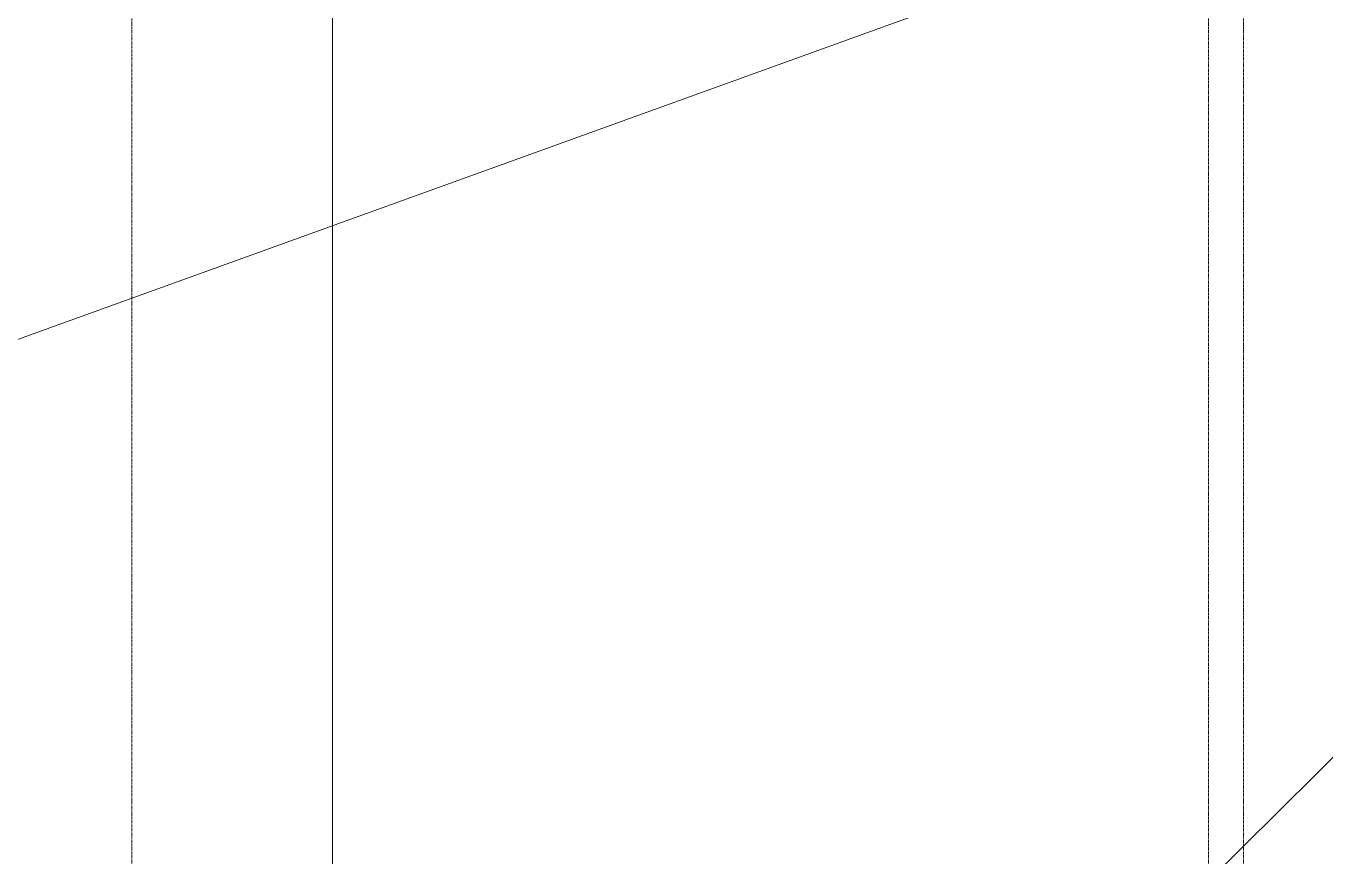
# Model space of a CAD drawing. Header units: inches. Extents: x 20273 to 40520, y -355 to 835.
# Drawn here: x 22519.1 to 22813.8, y 259.3 to 447.6 of the extents above; entities that cross this region are included whole.
import ezdxf

# ---------------------------------------------------------------- set-up
doc = ezdxf.new("R2010")
doc.units = ezdxf.units.IN
doc.header["$MEASUREMENT"] = 0
doc.linetypes.add('Grid Line 1_2_', pattern=[0.875, 0.5, -0.125, 0.125, -0.125])
for name, color, linetype, lineweight in [('A-ANNO-KEYN', 231, 'Continuous', 9), ('G-ANNO-SYMB', 111, 'Continuous', 9), ('S-GRID', 1, 'Continuous', 9)]:
    doc.layers.add(name, color=color, linetype=linetype, lineweight=lineweight)

msp = doc.modelspace()

# ---------------------------------------------------------------- linework, layer by layer
at = {"layer": 'A-ANNO-KEYN', "color": 153}
for p, q in [((22409.55, 337.59), (22966.61, 538.92)), ((22735.51, 202.25), (22971.79, 436.56))]:
    msp.add_line(p, q, dxfattribs=at)
at = {"layer": 'G-ANNO-SYMB'}
msp.add_line((22588.63, 545.16), (22588.63, -79.66), dxfattribs=at)
at = {"layer": 'S-GRID', "linetype": 'Grid Line 1_2_'}
for p, q in [((22543.05, -273.16), (22543.05, 738.66)), ((22543.05, -273.16), (22543.05, 738.66)), ((22787.3, -273.16), (22787.3, 738.66)), ((22787.3, -273.16), (22787.3, 738.66)), ((22795.3, -273.16), (22795.3, 738.66)), ((22795.3, -273.16), (22795.3, 738.66))]:
    msp.add_line(p, q, dxfattribs=at)

doc.saveas('drawing.dxf')
